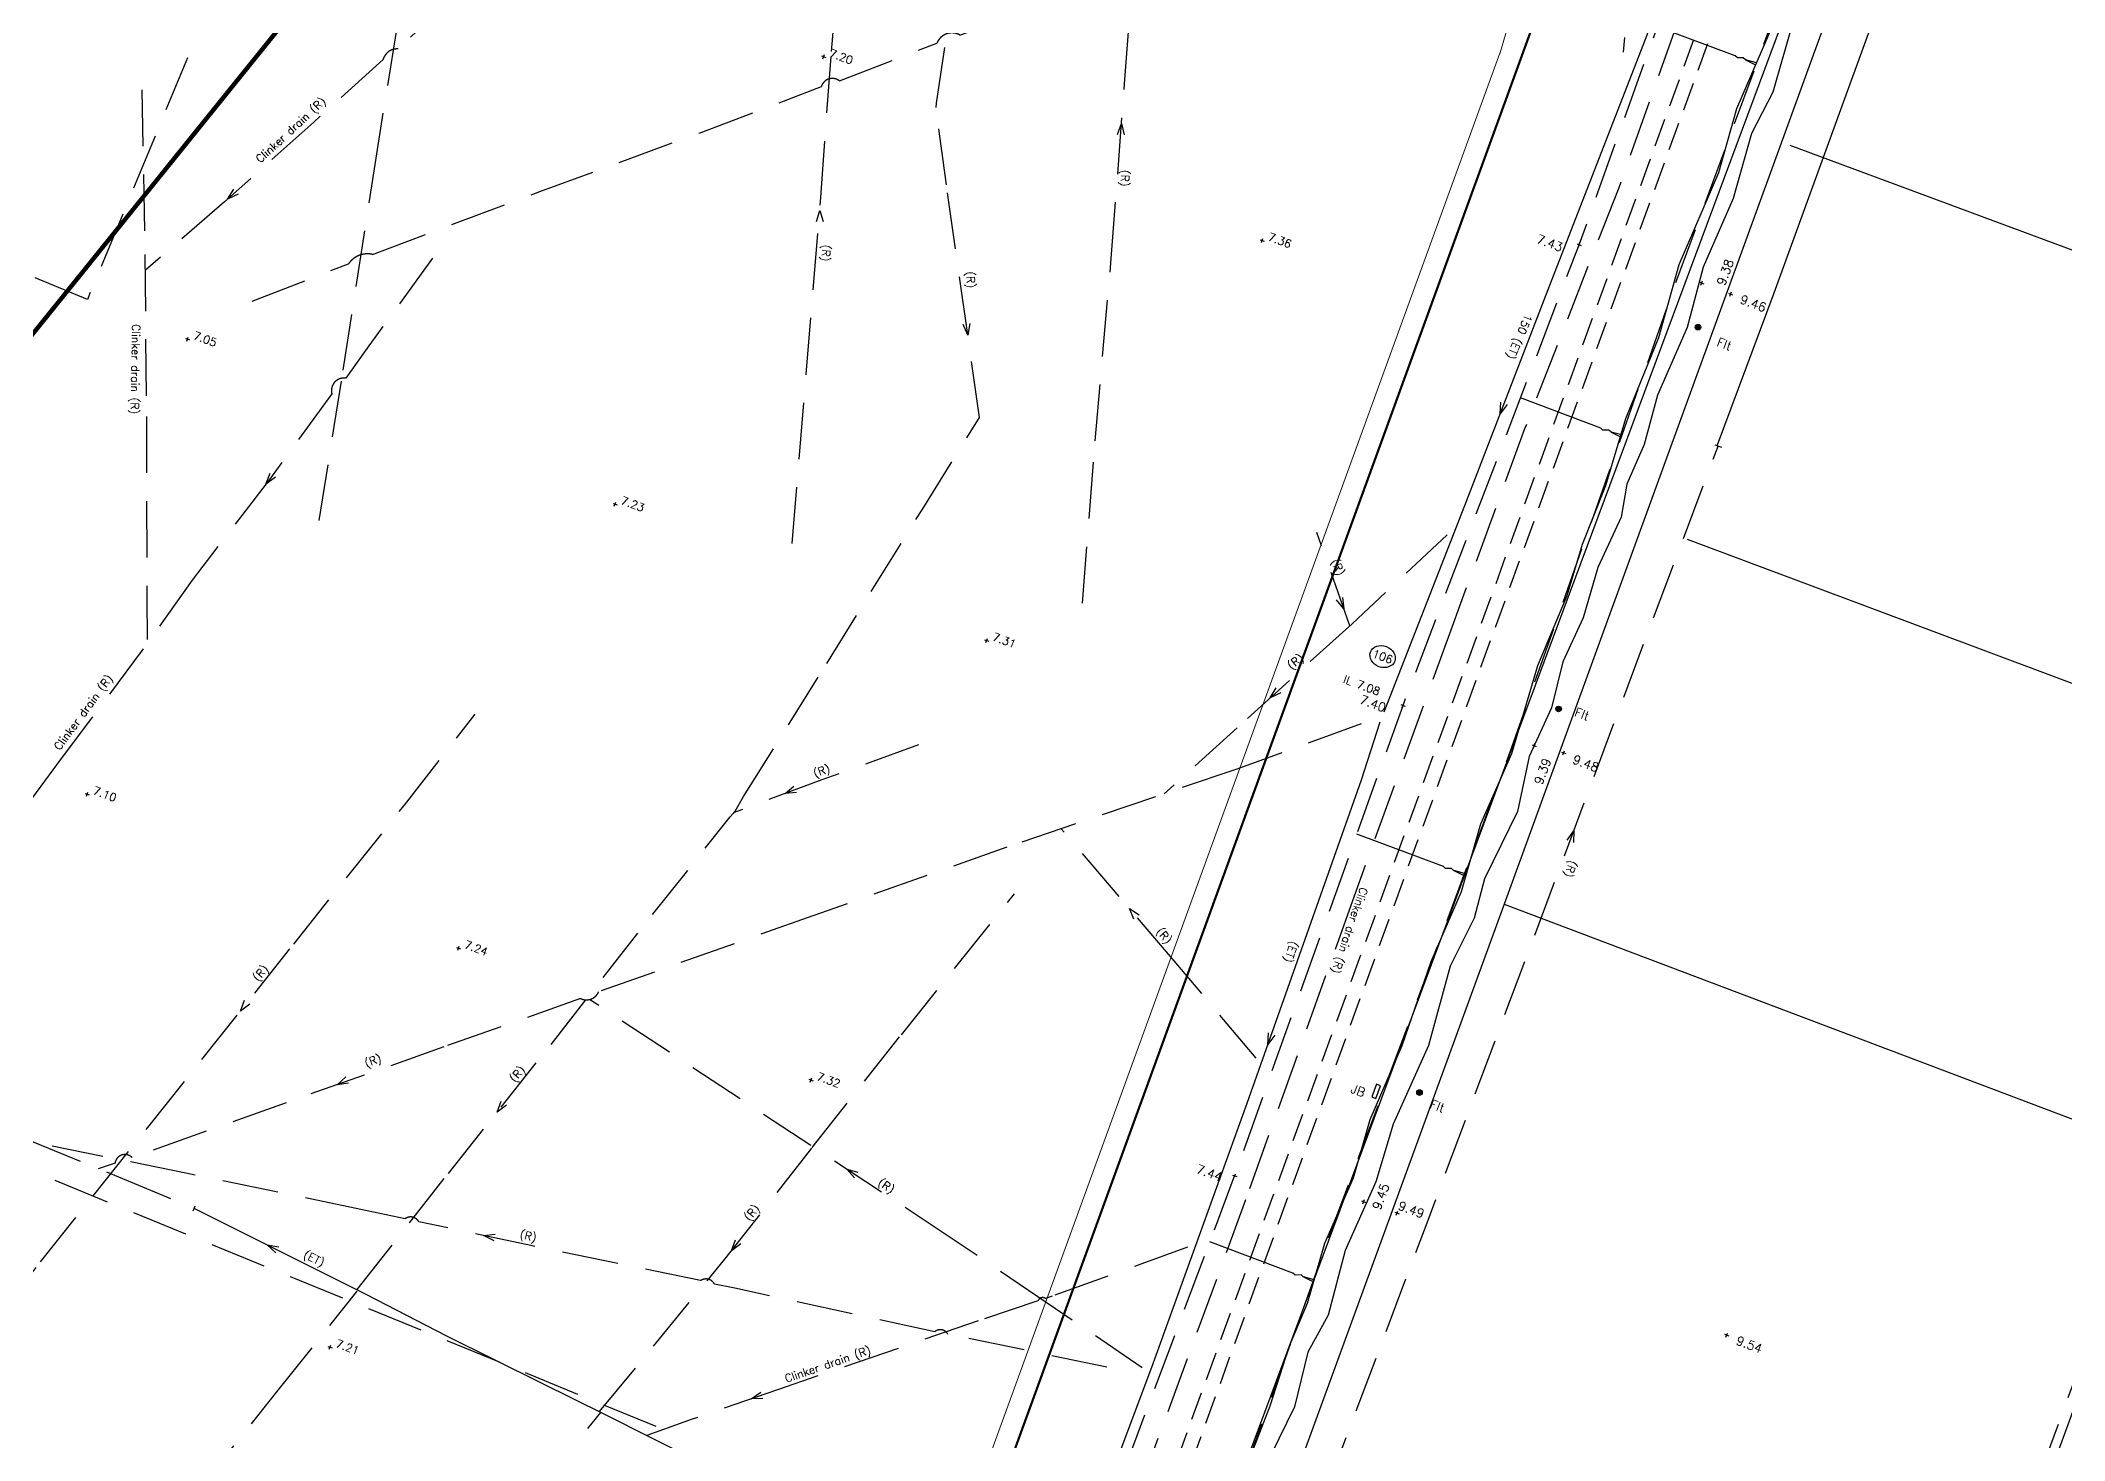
# Model space of a CAD drawing. Header units: millimetres. Extents: x 521005098 to 521837086, y 174609906 to 175681253.
# Drawn here: x 521302202 to 521393275, y 174919244 to 174982214 of the extents above; entities that cross this region are included whole.
import ezdxf
from ezdxf.enums import TextEntityAlignment as Align

# ---------------------------------------------------------------- set-up
doc = ezdxf.new("R2010")
doc.units = ezdxf.units.MM
doc.header["$LTSCALE"] = 200
for name, pattern in [('layout$0$DASHED', [19.05, 12.7, -6.35]), ('layout$0$HIDDEN', [9.525, 6.35, -3.175]), ('layout$0$survey$0$DASHED', [19.05, 12.7, -6.35])]:
    doc.linetypes.add(name, pattern=pattern)
for name, color, linetype in [('GT_IRRIG', 7, 'Continuous'), ('layout$0$DuctInsByOthers', 7, 'Continuous'), ('layout$0$ED-STORM', 3, 'Continuous'), ('layout$0$GT Boundary', 6, 'layout$0$FENCELINE1'), ('layout$0$IRRIG_MAIN', 5, 'Continuous'), ('layout$0$survey$0$BOUNDARY', 8, 'Continuous'), ('layout$0$survey$0$DETAIL', 8, 'Continuous'), ('layout$0$survey$0$LEVEL', 8, 'Continuous'), ('layout$0$survey$0$SERVICE', 8, 'Continuous'), ('layout$0$survey$0$SPORTS_PITCH', 8, 'layout$0$survey$0$DASHED'), ('layout$0$survey$0$TEXT_SERVICE', 8, 'Continuous'), ('layout$0$survey$0$VEGETATION', 8, 'Continuous'), ('layout$0$survey$0$WATER', 8, 'Continuous')]:
    doc.layers.add(name, color=color, linetype=linetype)
doc.styles.add('layout$0$ROMANS', font='Romans.shx')
doc.styles.add('layout$0$survey$0$ROMANS', font='Romans.shx')
doc.linetypes.add('layout$0$FENCELINE1', pattern='A,6.35,-2.54,[133,ltypeshp.shx,S=2.54,R=0,X=-2.54,Y=0],-2.54,25.4', length=36.83)

# ---------------------------------------------------------------- blocks, each defined once
blk = doc.blocks.new('layout$0$S')
at = {"layer": 'layout$0$ED-STORM'}
blk.add_lwpolyline([(-0.5, 0.15), (0.001, 0), (-0.5, -0.151)], dxfattribs=at)
blk = doc.blocks.new('layout')
at = {"layer": 'layout$0$survey$0$SERVICE', "linetype": 'Continuous'}
h = blk.add_hatch(color=256, dxfattribs=at)
edge = h.paths.add_edge_path()
edge.add_arc((521376783.7, 174969320.7), 125, 0, 360)
h = blk.add_hatch(color=256, dxfattribs=at)
edge = h.paths.add_edge_path()
edge.add_arc((521370509.2, 174952147.8), 125, 0, 360)
h = blk.add_hatch(color=256, dxfattribs=at)
edge = h.paths.add_edge_path()
edge.add_arc((521364250.5, 174934894.2), 125, 0, 360)
at = {"layer": 'layout$0$DuctInsByOthers', "color": 3, "linetype": 'layout$0$HIDDEN'}
for p, q in [((521394175.9, 175030575.5), (521344074.7, 174892923.8)), ((521394803.1, 175030398.2), (521344907.8, 174893312.3))]:
    blk.add_line(p, q, dxfattribs=at)
at = {"layer": 'layout$0$ED-STORM', "linetype": 'layout$0$DASHED'}
for points in [[(521314748.7, 174960619.1), (521315822.4, 174967383.4), (521317224.7, 174976435.4), (521318722.6, 174985782.5), (521320142.5, 174994952.8), (521322028.3, 175006543.4), (521323633.7, 175016963.5), (521325384.1, 175028067.5), (521326739.7, 175036479.8), (521327899.8, 175044290.8), (521328713.1, 175049383), (521329269.4, 175053163.3)], [(521349095.8, 174956909.8), (521349653.9, 174964206.4), (521350380.2, 174972406.1), (521350981.8, 174980261.9), (521351343.5, 174984960), (521351905.2, 174991749.8), (521352358.4, 174997880), (521352917, 175003714.9), (521353540, 175012301.5), (521354255.5, 175020988.9), (521354755, 175027112.3), (521355228.4, 175034178.7), (521355463.6, 175037724.4), (521355574.3, 175038511.1)], [(521336029, 174959588.5), (521336650.1, 174967208.7), (521337319.7, 174975158.3), (521337788.5, 174981717.2), (521338374, 174988297.1), (521338914.4, 174994915.7), (521339310.5, 174999633.2), (521339850.4, 175005920.7), (521340464.4, 175014483.5), (521340885.7, 175019196.9)], [(521385319.2, 175010177.8), (521383118.2, 175003752.7), (521379932.3, 174994488.7), (521377147.1, 174986612), (521373214.3, 174975593.5), (521368984, 174964743.2), (521365718.7, 174955853.3), (521361306.1, 174943725.3), (521356428.8, 174930065.2), (521351961.6, 174917917.8), (521349044.6, 174910031.2)], [(521385021.1, 174898180.7), (521388404.7, 174907395.4), (521392125.3, 174917595.6), (521396744.4, 174930153), (521401547, 174943329.4), (521406030.6, 174955348.3), (521411610.3, 174970483.1), (521417683.7, 174987028), (521421333, 174996770.2), (521421333, 174996770.2), (521422510.1, 174999922.5)], [(521374778.8, 174999369.3), (521374561.6, 174996695.5), (521373786.7, 174986146), (521373422.6, 174981685.1)], [(521306760, 174980002.7), (521306899.6, 174972583.2), (521306967.6, 174965304.8), (521306987.7, 174957153.8), (521306996.9, 174955270.6)], [(521365503.4, 174959987), (521361222.8, 174955982.9), (521356040.6, 174951292.4), (521352765.9, 174948334.7)], [(521361112.8, 174955883.3), (521359633.9, 174960089.7)], [(521242515.1, 174852267.6), (521245104.9, 174855456.3), (521249066.6, 174860386.4), (521254183.6, 174866857.4), (521261793.9, 174876520.6), (521268222.9, 174884529.4), (521274799.4, 174892784.2), (521281803.2, 174901550.7), (521288477.4, 174909877), (521295811, 174918969.4), (521302203.4, 174927283), (521307097.1, 174933404.5), (521313597.6, 174941573.8), (521318585.2, 174947828.1), (521321758.4, 174951917.5)], [(521341707.4, 174950527.3), (521337357.4, 174948953.4), (521333369.7, 174947475.9)], [(521356906.5, 174936436.8), (521353213.9, 174940817.5), (521348130.1, 174946761.7)], [(521327356.4, 174920542.5), (521333000.1, 174927395.8), (521336923.3, 174932418), (521340938.9, 174937497.7), (521346023, 174943834.9)], [(521351766.3, 174922515.8), (521347501.3, 174925427), (521343225, 174928320.5), (521326944, 174939051.2)], [(521272711.8, 174871450.5), (521274893.9, 174874087.3), (521280884.6, 174881613.3), (521287587.4, 174889972.2), (521294638, 174898661.1), (521301234.4, 174906897.4), (521306941.5, 174914047.2), (521312841.3, 174921433.6), (521316451.9, 174925960.4)], [(521284119.4, 174866744.4), (521286638.8, 174869769), (521292931.2, 174877560.9), (521300380.7, 174886772.4), (521306886.4, 174894869.2), (521312569.4, 174901984.7), (521319103, 174910054.6), (521324457.9, 174916805.4), (521327419.4, 174920507.8)]]:
    blk.add_lwpolyline(points, dxfattribs=at)
for points in [[(521316451.5, 174926031.1), (521320555.1, 174931256.8), (521325177.1, 174937062.8), (521329741.1, 174942901.7), (521333240.1, 174947291.5), (521333464.5, 174947554.1), (521333829.9, 174948203.5), (521337579.7, 174954187.8), (521341869.1, 174961108.5), (521344453.3, 174965263.5), (521343918.9, 174969073.2), (521342966.9, 174975724.7), (521342498, 174979205.4), (521342524.7, 174979390.9), (521343002.2, 174982616.2), (521344475.3, 174991712), (521345935.8, 175000888.6), (521346484.3, 175004244.6), (521344063.5, 175010474.7), (521340995.4, 175018242, 0.5291021), (521340574.4, 175019320.4), (521339654.5, 175021668.1)], [(521311722.1, 174970484.8), (521316065.3, 174972169.9, -0.3054569), (521317143.7, 174972592.7), (521324668.4, 174975419.6), (521331878.4, 174978061.4), (521337337.4, 174980138.8, -0.5327915), (521338151.7, 174980395.3), (521342539, 174982096.3, -0.4528816), (521343573, 174982459.7), (521350869, 174985156, -0.4401818), (521351749, 174985528.8), (521357775.7, 174987771.5), (521364582.2, 174990251), (521374006.2, 174993757.7)], [(521169776.3, 174986053.9), (521175409, 174983871.5), (521178498.5, 174982576.3, -0.6107861), (521179088.8, 174982341.8), (521187176.8, 174979126.2), (521198540.1, 174974675.4), (521209038.5, 174970508.7), (521224834.3, 174964134.5), (521236685, 174959292.5), (521246135, 174955441.5), (521254599.8, 174952001.6), (521266490.4, 174947150), (521278448.3, 174942175.2), (521289176.9, 174937856.1), (521298117.4, 174934209), (521305709.9, 174931104.8), (521309106.5, 174929688)], [(521320689.4, 174984119.5), (521318291.4, 174981833.3, 0.3540867), (521317618, 174981360.5), (521314504.2, 174978546.9), (521310482.9, 174974958.1), (521306924.6, 174971889.1)], [(521319846.2, 174972427.4), (521316788.4, 174968212.7), (521315941.3, 174967023.3, 0.5472082), (521315314.7, 174966315.5), (521312506.7, 174962473.4), (521309022.7, 174957936.7), (521306825.5, 174954846.5), (521303134.4, 174949921.1), (521298509.5, 174943648.9), (521294602.7, 174938354.3), (521293052.1, 174936225.4)], [(521361631.6, 174951480), (521355984.8, 174949426.9), (521345681.5, 174945930.9), (521337005.4, 174942861), (521327317.6, 174939426.2, -0.4283312), (521326502.9, 174939124.6), (521320358.6, 174936948.5), (521313251.8, 174934435.9), (521306320.5, 174931969.2, 0.6299268), (521305555.7, 174931715.8), (521304796.6, 174931461.7)], [(521350190.1, 174922540.1), (521343024.7, 174924033.5, 0.4708445), (521342448.9, 174924138.6), (521333442.5, 174926094.8), (521332531, 174926279.5, 0.4454597), (521331906, 174926435.3), (521324263.6, 174928010.3), (521319222.4, 174929085.2, 0.4528807), (521318608.1, 174929216.2), (521316618.1, 174929640.5), (521308739.5, 174931272.1), (521302733.1, 174932482.3)], [(521353809.2, 174927940.9), (521347727.2, 174925737.5), (521347418.8, 174925631.9, 0.5025531), (521347083.4, 174925521.5), (521344390.3, 174924629), (521335370.9, 174921521.5), (521331531.4, 174920205.2), (521329482.2, 174919471.1)]]:
    blk.add_lwpolyline(points, format="xyb", dxfattribs=at)
at = {"layer": 'layout$0$ED-STORM', "linetype": 'Continuous', "flags": 128}
for points in [[(521377663, 174964028.6), (521380208.2, 174970863.5), (521387389.6, 174990619.1), (521392355.5, 175004543.8), (521390794.1, 175007049)], [(521377535, 174964031.9), (521377842.4, 174963917.4)], [(521309154.7, 174929783.5), (521309061.1, 174929566.1)]]:
    blk.add_lwpolyline(points, dxfattribs=at)
at = {"layer": 'layout$0$ED-STORM'}
for points in [[(521362660.5, 174952017), (521366285, 174961296.4), (521370123.5, 174971206), (521374457.6, 174982353.8), (521376815, 174988734.2)], [(521347748.4, 174910690.7), (521352204.8, 174922547.3), (521356492.7, 174934411.5), (521361647.8, 174948959.1), (521362483, 174951561.9)], [(521309106.5, 174929688), (521315193.6, 174926654.4), (521316842.1, 174925828.9), (521320477.3, 174923952.2), (521324726.6, 174921832), (521327586.8, 174920433.5), (521331714.9, 174918337.5), (521347372.8, 174910474.3)]]:
    blk.add_lwpolyline(points, dxfattribs=at)
at = {"layer": 'layout$0$ED-STORM', "linetype": 'layout$0$DASHED', "flags": 128}
blk.add_lwpolyline([(521357373.8, 174909877.9), (521364591, 174929040.6), (521372561.3, 174950328.4), (521377688.7, 174963974.6)], dxfattribs=at)
at = {"layer": 'layout$0$ED-STORM'}
blk.add_ellipse((521362593.9, 174954501.9), major_axis=(546.6, -203.5), ratio=0.8266745, dxfattribs=at)
at = {"layer": 'layout$0$GT Boundary', "color": 7, "ltscale": 0.2}
blk.add_lwpolyline([(521497949.9, 174865868.2), (521487218.2, 174869443.2), (521475209, 174866197.1), (521462185.5, 174855330.1), (521459763.3, 174844304.5), (521461529.2, 174838876), (521467350.4, 174836427.8), (521470311.8, 174833079.9), (521470519.6, 174829494.4), (521467249.3, 174826362.1), (521459826.9, 174822250), (521442289, 174820497.1), (521439909.9, 174817874.8), (521437997.1, 174813114.4), (521436876.4, 174811988.2), (521434859.5, 174812598.8), (521367849.2, 174837550.4), (521389063.7, 174894524.3), (521352663.6, 174908078), (521398940.7, 175032360.5)], dxfattribs=at)
at = {"layer": 'layout$0$IRRIG_MAIN', "color": 140, "lineweight": 0, "ltscale": 0.5}
for p, q in [((521367860.5, 174981616.3), (521369269.2, 174986418.8)), ((521336926, 174896595), (521367872.9, 174981642.7))]:
    blk.add_line(p, q, dxfattribs=at)
at = {"layer": 'layout$0$survey$0$BOUNDARY', "linetype": 'Continuous'}
for p, q in [((521380919.8, 174977507.7), (521410016.6, 174966696.3)), ((521402106.5, 174950111.8), (521376304.7, 174959776.7)), ((521368059.6, 174943366.4), (521397893.7, 174932091))]:
    blk.add_line(p, q, dxfattribs=at)
at = {"layer": 'layout$0$survey$0$BOUNDARY', "linetype": 'Continuous', "flags": 128}
blk.add_lwpolyline([(521380524.8, 174977595.4), (521368059.6, 174943366.4), (521355467.2, 174908879.8), (521385296.8, 174897793.5), (521397893.7, 174932091), (521404020.3, 174948857.3), (521423062.3, 175000899.2), (521393006.7, 175011893)], close=True, dxfattribs=at)
at = {"layer": 'layout$0$survey$0$DETAIL', "linetype": 'layout$0$survey$0$DASHED', "flags": 128}
for points in [[(521391515.9, 175012818.3), (521390924.5, 175012135.6), (521383333.4, 174991816.8), (521375749.7, 174971240.7), (521368398.9, 174950419.3), (521360532.3, 174929375.8), (521352942.7, 174908321.9), (521353493.2, 174907820.7), (521364876.3, 174903466.4), (521382036.5, 174897023), (521382464, 174895640.2), (521377770.2, 174882527.5)], [(521341754.9, 174893003.2), (521348119.2, 174910306.5), (521355932.6, 174931150.6), (521363510.7, 174952306.2), (521371434.2, 174973029.4), (521377433.2, 174989720)]]:
    blk.add_lwpolyline(points, dxfattribs=at)
at = {"layer": 'layout$0$survey$0$DETAIL', "flags": 128}
for points in [[(521378925.8, 174981342.9), (521378918.2, 174981345.7), (521378820.7, 174981435.8), (521378555.3, 174981428.8), (521378457.8, 174981519), (521374958.8, 174982835.7)], [(521372876.8, 174964601.5), (521372869.2, 174964604.4), (521372771.7, 174964694.5), (521372506.3, 174964687.5), (521372408.8, 174964777.6), (521368798.6, 174966136.2)], [(521365794.3, 174944879.6), (521365786.8, 174944882.4), (521365689.3, 174944972.5), (521365423.9, 174944965.5), (521365326.4, 174945055.7), (521361437.7, 174946519)], [(521359026.1, 174926601), (521359018.5, 174926603.9), (521358921, 174926694), (521358655.6, 174926687), (521358558.1, 174926777.1), (521354820.4, 174928183.7)]]:
    blk.add_lwpolyline(points, dxfattribs=at)
for points in [[(521378925.8, 174981342.9), (521379376.1, 174981120), (521379411.3, 174981213.6)], [(521372876.8, 174964601.5), (521373327.1, 174964378.6), (521373362.3, 174964472.2)], [(521365794.3, 174944879.6), (521366244.7, 174944656.7), (521366279.9, 174944750.3)], [(521359026.1, 174926601), (521359476.4, 174926378.1), (521359511.6, 174926471.7)]]:
    blk.add_lwpolyline(points, close=True, dxfattribs=at)
at = {"layer": 'layout$0$survey$0$LEVEL', "flags": 128}
for points in [[(521337349.7, 174981518.4), (521337537.1, 174981448.6)], [(521337408.5, 174981389.8), (521337478.3, 174981577.2)], [(521357079.6, 174973253.2), (521357267.1, 174973183.4)], [(521357138.5, 174973124.6), (521357208.3, 174973312)], [(521371340.4, 174973064.3), (521371527.9, 174972994.5)], [(521371399.3, 174972935.7), (521371469.1, 174973123.2)], [(521376857.9, 174971343), (521377045.4, 174971273.2)], [(521376916.8, 174971214.4), (521376986.5, 174971401.8)], [(521378155.5, 174970849.3), (521378342.9, 174970779.5)], [(521378214.3, 174970720.7), (521378284.1, 174970908.2)], [(521308783.2, 174968689.7), (521308853, 174968877.1)], [(521308724.3, 174968818.3), (521308911.8, 174968748.5)], [(521327964.1, 174961395), (521328151.5, 174961325.2)], [(521328022.9, 174961266.4), (521328092.7, 174961453.8)], [(521344686.1, 174955261.5), (521344873.5, 174955191.7)], [(521344744.9, 174955132.9), (521344814.7, 174955320.3)], [(521363417, 174952341.1), (521363604.4, 174952271.3)], [(521363475.8, 174952212.5), (521363545.6, 174952399.9)], [(521369317.5, 174950534.6), (521369505, 174950464.8)], [(521369376.4, 174950406), (521369446.2, 174950593.4)], [(521370642.7, 174950208.7), (521370830.1, 174950138.9)], [(521370701.5, 174950080), (521370771.3, 174950267.5)], [(521304210.9, 174948349.9), (521304398.4, 174948280.1)], [(521304269.8, 174948221.3), (521304339.5, 174948408.7)], [(521320917.5, 174941421.5), (521321104.9, 174941351.7)], [(521320976.3, 174941292.9), (521321046.1, 174941480.3)], [(521336778, 174935490.8), (521336965.4, 174935421)], [(521336836.8, 174935362.2), (521336906.6, 174935549.6)], [(521355838.9, 174931185.5), (521356026.3, 174931115.7)], [(521355897.7, 174931056.9), (521355967.5, 174931244.3)], [(521361643.2, 174930023.8), (521361830.6, 174929954)], [(521361702, 174929895.1), (521361771.8, 174930082.6)], [(521363142.8, 174929507.6), (521363330.2, 174929437.8)], [(521363201.6, 174929379), (521363271.4, 174929566.4)], [(521315132.6, 174923476.1), (521315320, 174923406.3)], [(521315191.4, 174923347.5), (521315261.2, 174923534.9)], [(521377978.7, 174924019.8), (521378166.1, 174923950)], [(521378037.5, 174923891.2), (521378107.3, 174924078.6)]]:
    blk.add_lwpolyline(points, dxfattribs=at)
at = {"layer": 'layout$0$survey$0$SERVICE', "linetype": 'Continuous', "flags": 128}
blk.add_lwpolyline([(521362100.5, 174934698.4), (521362287.8, 174934628.1), (521362501, 174935196.7), (521362313.7, 174935266.9)], close=True, dxfattribs=at)
at = {"layer": 'layout$0$survey$0$SERVICE', "linetype": 'Continuous'}
for centre in [(521376783.7, 174969320.7), (521370509.2, 174952147.8), (521364250.5, 174934894.2)]:
    blk.add_circle(centre, 125, dxfattribs=at)
at = {"layer": 'layout$0$survey$0$SPORTS_PITCH', "linetype": 'layout$0$survey$0$DASHED', "flags": 128}
for points in [[(521304315, 174970571.6), (521194420.8, 175015857.1), (521215682.9, 175066441.2), (521325268.7, 175021130.6)], [(521188646.8, 174903867.4), (521214423.9, 174967107.2), (521330007.7, 174919844.9), (521304044.8, 174856598.1)]]:
    blk.add_lwpolyline(points, close=True, dxfattribs=at)
at = {"layer": 'layout$0$survey$0$VEGETATION', "linetype": 'Continuous', "flags": 128}
for points in [[(521356789.6, 174918871.8), (521357533.3, 174920809.6), (521358401.5, 174923498.3), (521359208.5, 174925427.9), (521359991.6, 174928126.2), (521361282.1, 174931056.3), (521362036.2, 174933676.8), (521363477.8, 174937011.7), (521364771, 174940782.5), (521366146.5, 174943941.2), (521367013.8, 174946984.7), (521368410.6, 174950140.9), (521369576.8, 174954107.1), (521370900.7, 174957246.3), (521371585.2, 174959560.5), (521372634.8, 174962201.1), (521373533.8, 174965210.5), (521375026.6, 174968862.6), (521375933.1, 174972132.3), (521377718.8, 174976273.4), (521378525.8, 174979154.1), (521380118.2, 174982835.6)], [(521381092.5, 174983189.2), (521380150.5, 174979885.7), (521379194.4, 174978030.3), (521378370.6, 174975103.6), (521377022.2, 174972017.9), (521376300.7, 174969304.1), (521374966.8, 174966257.3), (521374364.7, 174964045.3), (521373586.6, 174962253.2), (521373326.3, 174960778.8), (521372282.1, 174958509.9), (521371619.4, 174956254.1), (521370703.2, 174954269.7), (521370198.1, 174952198.8), (521369184.6, 174950012.4), (521368658.5, 174947528.5), (521367181.1, 174944512.9), (521366718.9, 174942736.1), (521365626.1, 174940575.3), (521364655.6, 174937016.7), (521363067.7, 174933466.4), (521362283.3, 174930883.8), (521360908.1, 174927785.9), (521360137.7, 174924883.6), (521359227.3, 174923212.1), (521358623.4, 174920757.2), (521357583.7, 174918619.6)]]:
    blk.add_lwpolyline(points, dxfattribs=at)
at = {"layer": 'layout$0$survey$0$WATER', "linetype": 'Continuous', "const_width": 200, "flags": 128}
blk.add_lwpolyline([(521118022.6, 174741144.2), (521409500.2, 175102449.9)], dxfattribs=at)
at = {"layer": 'layout$0$ED-STORM', "linetype": 'Continuous'}
for p, xscale, yscale, zscale, rotation in [((521350845.2, 174978478.5), 999.9999999944977, 999.9999999944977, 999.9999999944977, 86.39362263688096), ((521310621.3, 174975081.6), 999.9999999789524, 1000, 1000, 221.4029088342701), ((521337270.4, 174974572.1), 999.9999999969694, 999.9999999969694, 999.9999999969694, 89.2285820617244), ((521343934.3, 174968962.9), 1000.000000003765, 1000.000000003765, 1000.000000003765, 277.5198475150527), ((521367883.5, 174965423.3), 999.999999998226, 999.999999998226, 999.999999998226, 250.7101463838338), ((521312348.1, 174962267), 1000.000000009525, 1000.000000009525, 1000.000000009525, 232.172072809093), ((521360843.6, 174956648.8), 1000.000000000543, 1000.000000000543, 1000.000000000543, 292.3726685872635), ((521357535.1, 174952645.1), 1000.000000004049, 1000.000000004049, 1000.000000004049, 222.41267105071), ((521335705.2, 174948341.3), 999.9999999779745, 1000, 1000, 202.870987844645), ((521371191.4, 174946669.4), 999.9999999853105, 1000, 1000, 71.30613952677193), ((521351196.8, 174943176), 1000.000000010804, 1000, 1000, 130.184691625041), ((521311196, 174938555.7), 999.9999999897902, 1000, 1000, 232.9924217350865), ((521357430.4, 174937057.8), 999.999999998226, 999.999999998226, 999.999999998226, 250.7101463838338), ((521315551.5, 174935249), 1000.00000001336, 1000, 1000, 204.7986714976868), ((521322750.5, 174934014.6), 999.9999999897902, 1000, 1000, 232.9924217350865), ((521338479.5, 174931448.2), 999.9999999786429, 1000, 1000, 148.0935799811641), ((521312408.7, 174928042.2), 999.9999999915995, 999.9999999915995, 999.9999999915995, 152.8087459043538), ((521322142.6, 174928462.6), 999.9999999990646, 999.9999999990646, 999.9999999990646, 170.3033002959362), ((521333299.2, 174927778.7), 999.9999999897902, 1000, 1000, 232.9924217350865), ((521334186.3, 174921115.4), 999.9999999819007, 1000, 1000, 197.8461802116036)]:
    blk.add_blockref('layout$0$S', p, dxfattribs=dict(at, xscale=xscale, yscale=yscale, zscale=zscale, rotation=rotation))
at = {"layer": 'layout$0$ED-STORM', "linetype": 'Continuous', "style": 'layout$0$ROMANS'}
for s, rotation, p in [('Clinker drain (R)', 42.727387, (521312166.3, 174976599.8)), ('(R)', 266.817025, (521350739.3, 174976413.9)), ('(R)', 265.687898, (521337292.6, 174973052.7)), ('(R)', 273.979164, (521343749.5, 174971810)), ('150 (ET)', 246.570291, (521368916.5, 174969986.6)), ('Clinker drain (R)', 269.063464, (521306219, 174969462.5)), ('(R)', 294.470351, (521360175.5, 174958754)), ('(R)', 38.871987, (521358557.3, 174953818.7)), ('Clinker drain (R)', 53.496548, (521303151.5, 174950191.6)), ('IL 7.08', 339.576964, (521360753.7, 174953238.3)), ('(R)', 19.330306, (521337088.1, 174948970.9)), ('(R)', 248.275053, (521370930.1, 174945405.9)), ('Clinker drain (R)', 251.145114, (521361495, 174944194.4)), ('(R)', 309.666635, (521352307.8, 174942062)), ('(ET)', 250.750037, (521358364.9, 174941771.7)), ('(R)', 49.45174, (521312076.2, 174939794.3)), ('(R)', 21.25799, (521316912.5, 174935924.8)), ('(R)', 49.45174, (521323630.7, 174935253.3)), ('(R)', 324.552898, (521339791.5, 174930681.6)), ('(R)', 49.45174, (521334179.4, 174929017.4)), ('(R)', 346.762617, (521323716.9, 174928254.6)), ('(ET)', 332.593162, (521313950.7, 174927398.5)), ('Clinker drain (R)', 18.943234, (521335798.2, 174921741.9))]:
    blk.add_text(s, height=360, rotation=rotation, dxfattribs=at).set_placement(p, align=Align.BOTTOM_LEFT)
at = {"layer": 'layout$0$ED-STORM', "style": 'layout$0$ROMANS'}
blk.add_text('106', height=360, rotation=339.576964, dxfattribs=at).set_placement((521362593.9, 174954501.9), align=Align.MIDDLE_CENTER)
at = {"layer": 'layout$0$survey$0$LEVEL', "style": 'layout$0$survey$0$ROMANS'}
for s, height, rotation, p in [('7.20', 360, 339.576964, (521337665.7, 174981507.4)), ('7.36', 360, 339.576964, (521357395.7, 174973242.2)), ('7.43', 400, 339.576964, (521369478.7, 174973124.4)), ('9.38', 400, 69.576964, (521377985.9, 174971157.4)), ('9.46', 400, 339.576964, (521378635.6, 174970410.5)), ('7.05', 360, 339.576964, (521309040.4, 174968807.3)), ('7.23', 360, 339.576964, (521328280.1, 174961384)), ('7.31', 360, 339.576964, (521345002.2, 174955250.5)), ('7.40', 400, 339.576964, (521361522.1, 174952413.5)), ('9.39', 400, 69.576964, (521369771.2, 174948708)), ('9.48', 400, 339.576964, (521371103.4, 174949717.7)), ('7.10', 360, 339.576964, (521304527, 174948338.9)), ('7.24', 360, 339.576964, (521321233.5, 174941410.5)), ('7.32', 360, 339.576964, (521337094, 174935479.8)), ('7.44', 400, 339.576964, (521354165.9, 174931299.7)), ('9.45', 400, 69.576964, (521362489.4, 174929584)), ('9.49', 400, 339.576964, (521363249.9, 174929649.6)), ('7.21', 360, 339.576964, (521315448.6, 174923465.1)), ('9.54', 400, 339.576964, (521378458.8, 174923581))]:
    blk.add_text(s, height=height, rotation=rotation, dxfattribs=at).set_placement(p)
at = {"layer": 'layout$0$survey$0$TEXT_SERVICE', "linetype": 'Continuous', "style": 'layout$0$survey$0$ROMANS'}
for s, p in [('Flt', (521377594.2, 174968485.9)), ('Flt', (521371191.2, 174951843.5)), ('JB', (521361122.3, 174934905.9)), ('Flt', (521364683, 174934213.4))]:
    blk.add_text(s, height=400, rotation=339.576964, dxfattribs=at).set_placement(p)

msp = doc.modelspace()

# ---------------------------------------------------------------- linework, layer by layer
at = {"layer": 'GT_IRRIG', "const_width": 100}
msp.add_lwpolyline([(521337080.48307, 174894221.20494), (521372766.70584, 174992268.2962)], dxfattribs=at)

# ---------------------------------------------------------------- block references
msp.add_blockref('layout', (0, 0))

doc.saveas('drawing.dxf')
